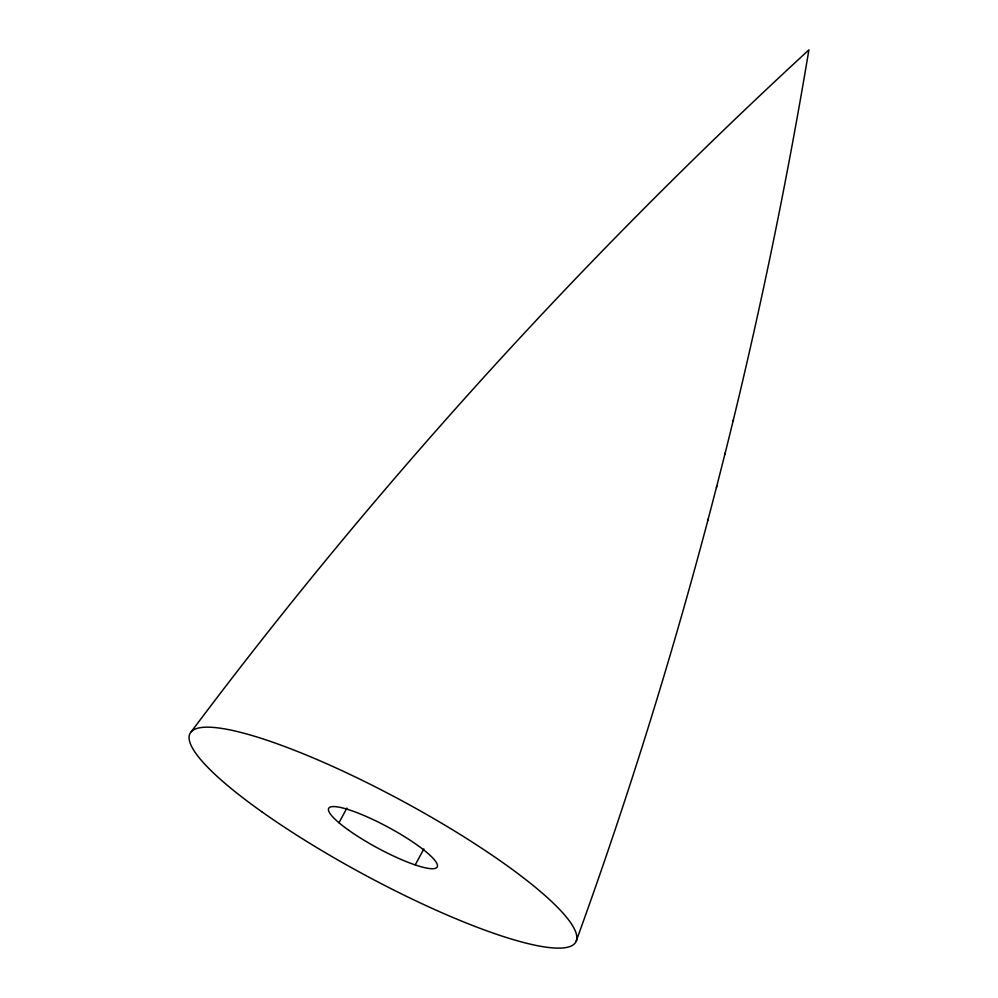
<?xml version="1.0" encoding="UTF-8"?>
<svg xmlns="http://www.w3.org/2000/svg" width="998" height="998" viewBox="0 0 998 998"><rect width="100%" height="100%" fill="white"/><g stroke="black" fill="none" stroke-linecap="round" stroke-linejoin="round"><path stroke-width="1.5" d="M724.822 454.477C758.305 320.82 786.274 185.803 808.891 49.9C583.007 257.858 375.435 485.876 191.317 731.646M576.108 941.388C626.27 803.203 670.145 662.747 707.794 520.632L708.218 518.972M733.019 421.256L733.368 419.896M716.414 487.598L725.197 453.005M707.794 520.632L716.814 486.038M338.983 822.764L346.905 808.106M415.205 864.917L423.851 848.936M261.626 811.624A219.273 41.467 28.4 0 0 574.599 943.646A219.273 41.467 28.4 0 0 312.648 757.669A219.273 41.467 28.4 0 0 261.626 811.624M348.826 830.324A61.676 11.664 28.4 0 0 436.85 867.462A61.676 11.664 28.4 0 0 363.185 815.154A61.676 11.664 28.4 0 0 348.826 830.324"/></g></svg>
